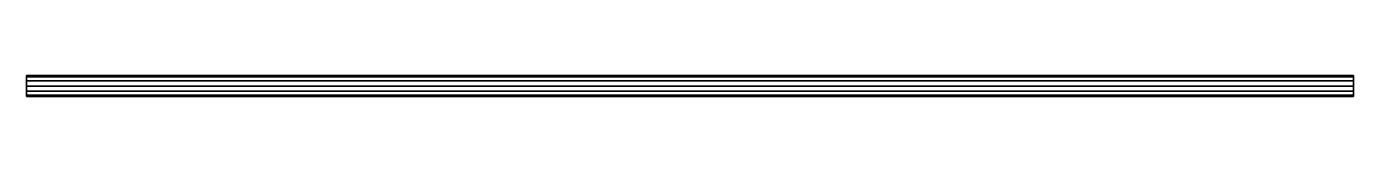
# Model space of a CAD drawing. Extents: x 0 to 341, y -3 to 3.
import ezdxf

# ---------------------------------------------------------------- set-up
doc = ezdxf.new("R2010")
doc.units = 0
doc.header["$MEASUREMENT"] = 0
doc.layers.add('ACE_ACE', color=5, linetype='Continuous')

msp = doc.modelspace()

# ---------------------------------------------------------------- linework, layer by layer
at = {"layer": 'ACE_ACE'}
for points in [[(0, 2.34, -1.35), (341.23, 2.34, -1.35), (341.23, 2.7), (0, 2.7)], [(0, 2.7), (341.23, 2.7), (341.23, 2.34, 1.35), (0, 2.34, 1.35)], [(0, 1.35, -2.34), (341.23, 1.35, -2.34), (341.23, 2.34, -1.35), (0, 2.34, -1.35)], [(341.23, 2.34, 1.35), (341.23, 1.35, 2.33), (0, 1.35, 2.33), (0, 2.34, 1.35)], [(0, 0, -2.7), (341.23, 0, -2.7), (341.23, 1.35, -2.34), (0, 1.35, -2.34)], [(341.23, 1.35, 2.33), (341.23, 0, 2.7), (0, 0, 2.7), (0, 1.35, 2.33)], [(0, -1.35, -2.34), (341.23, -1.35, -2.34), (341.23, 0, -2.7), (0, 0, -2.7)], [(341.23, 0, 2.7), (341.23, -1.35, 2.33), (0, -1.35, 2.33), (0, 0, 2.7)], [(0, -2.34, -1.35), (341.23, -2.34, -1.35), (341.23, -1.35, -2.34), (0, -1.35, -2.34)], [(341.23, -1.35, 2.33), (341.23, -2.34, 1.35), (0, -2.34, 1.35), (0, -1.35, 2.33)], [(0, -2.7), (341.23, -2.7), (341.23, -2.34, -1.35), (0, -2.34, -1.35)], [(341.23, -2.34, 1.35), (341.23, -2.7), (0, -2.7), (0, -2.34, 1.35)]]:
    msp.add_3dface(points, dxfattribs=at)

doc.saveas('drawing.dxf')
